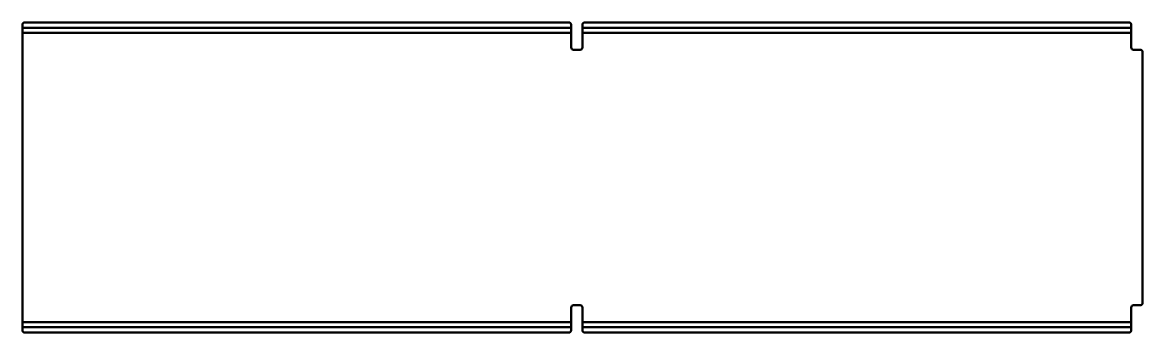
# Model space of a CAD drawing. Header units: millimetres. Extents: x 1 to 1981, y 1 to 549.
import ezdxf

# ---------------------------------------------------------------- set-up
doc = ezdxf.new("R2010")
doc.units = ezdxf.units.MM
doc.layers.add('IV_BEND_DOWN', color=250, linetype='Continuous', lineweight=50)
doc.layers.add('IV_OUTER_PROFILE', color=7, linetype='Continuous', lineweight=50)

msp = doc.modelspace()

# ---------------------------------------------------------------- linework, layer by layer
at = {"layer": 'IV_BEND_DOWN'}
for p, q in [((970.8, 539.6), (0.8, 539.6)), ((1960.8, 539.6), (990.8, 539.6)), ((970.8, 530.5), (0.8, 530.5)), ((1960.8, 530.5), (990.8, 530.5)), ((0.8, 19.5), (970.8, 19.5)), ((0.8, 10.4), (970.8, 10.4)), ((990.8, 19.5), (1960.8, 19.5)), ((990.8, 10.4), (1960.8, 10.4))]:
    msp.add_line(p, q, dxfattribs=at)
at = {"layer": 'IV_OUTER_PROFILE'}
for p, q in [((0.8, 4.8), (0.8, 545.2)), ((4.8, 549.2), (966.8, 549.2)), ((970.8, 504.9), (970.8, 545.2)), ((990.8, 545.2), (990.8, 504.9)), ((994.8, 549.2), (1956.8, 549.2)), ((1960.8, 504.9), (1960.8, 545.2)), ((986.8, 500.9), (974.8, 500.9)), ((1976.8, 500.9), (1964.8, 500.9)), ((1980.8, 496.9), (1980.8, 53.1)), ((970.8, 4.8), (970.8, 45.1)), ((974.8, 49.1), (986.8, 49.1)), ((990.8, 45.1), (990.8, 4.8)), ((1960.8, 4.8), (1960.8, 45.1)), ((1964.8, 49.1), (1976.8, 49.1)), ((966.8, 0.8), (4.8, 0.8)), ((1956.8, 0.8), (994.8, 0.8))]:
    msp.add_line(p, q, dxfattribs=at)
for centre, start, end in [((4.8, 545.2), 90, 180), ((966.8, 545.2), 0, 90), ((994.8, 545.2), 90, 180), ((1956.8, 545.2), 0, 90), ((974.8, 504.9), 180, 270), ((986.8, 504.9), 270, 0), ((1964.8, 504.9), 180, 270), ((1976.8, 496.9), 0, 90), ((974.8, 45.1), 90, 180), ((986.8, 45.1), 0, 90), ((1964.8, 45.1), 90, 180), ((1976.8, 53.1), 270, 360), ((4.8, 4.8), 180, 270), ((966.8, 4.8), 270, 0), ((994.8, 4.8), 180, 270), ((1956.8, 4.8), 270, 360)]:
    msp.add_arc(centre, 4, start, end, dxfattribs=at)

doc.saveas('drawing.dxf')
